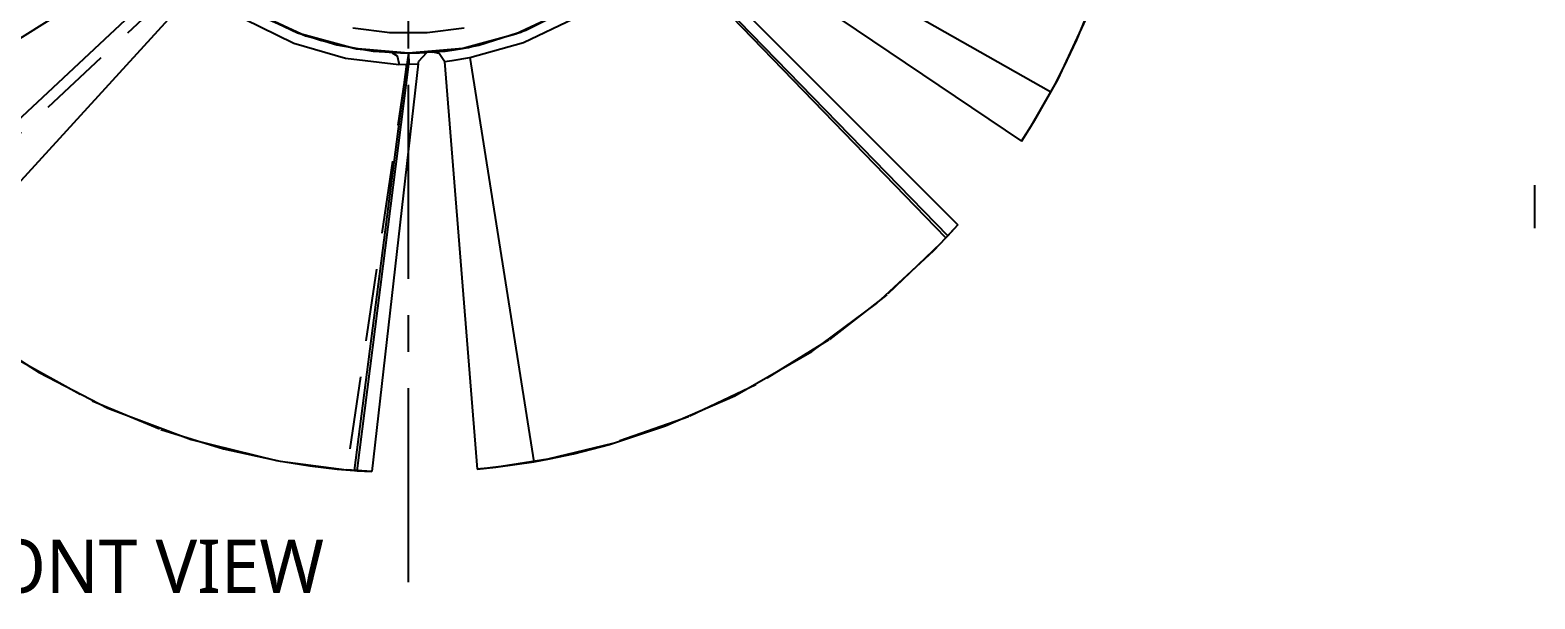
# Model space of a CAD drawing. Header units: metres. Extents: x 6 to 410, y 10 to 287.
# Drawn here: x 44.6 to 106.6, y 104.8 to 128.2 of the extents above; entities that cross this region are included whole.
import ezdxf

# ---------------------------------------------------------------- set-up
doc = ezdxf.new("R2010")
doc.units = ezdxf.units.M
doc.linetypes.add('CENTER2', pattern=[12.5, 8, -1.5, 1.5, -1.5])
doc.linetypes.add('DASHED', pattern=[4.5, 3, -1.5])
for name, color, linetype in [('HIDDEN', 9, 'DASHED'), ('TEXT', 7, 'Continuous'), ('VISIBLE', 3, 'Continuous')]:
    doc.layers.add(name, color=color, linetype=linetype)
doc.styles.add('CHINESE', font='msjh.ttc')

msp = doc.modelspace()

# ---------------------------------------------------------------- linework, layer by layer
at = {"layer": 'CENTER2', "color": 3, "linetype": 'CENTER2'}
msp.add_line((60.198029435392485, 105.44748159877946), (60.198029435392485, 174.88152086007682), dxfattribs=at)
at = {"layer": 'HIDDEN'}
for p, q in [((38.75909792665045, 118.89187653772727), (51.42204815210978, 130.70301159569408)), ((60.19802103841464, 127.25958257026409), (57.6495431939758, 110.07036513130438))]:
    msp.add_line(p, q, dxfattribs=at)
for points in [[(90.10476315713595, 144.3765500098216), (90.37742544460639, 141.32911770916877), (90.34190767452245, 138.29446761612255), (89.91599960458149, 134.78115353371018), (89.21437639807812, 131.7856326686358), (88.1292235412945, 128.67543276401858), (86.9549099434835, 126.15656613039475), (86.0032165574427, 124.4722974115478)], [(63.10836814293928, 127.59202798153362), (65.04429523609727, 128.20411399695996), (66.86025779967244, 129.1122676007062), (68.51130347165278, 130.2940083461062), (69.9565622450053, 131.72008340666625), (71.16025816438605, 133.3551917009299)], [(62.67525398720942, 127.49958926603637), (64.82744985605771, 128.1185029977819), (66.91467346274865, 129.14528825148648), (68.77551414609147, 130.52274640928266), (70.28750402944024, 132.11841722894)], [(51.84070713315591, 130.33127660168205), (53.6907430787777, 129.0203538503994), (55.62639650573143, 128.09645933044885), (57.24596349182138, 127.60176023244392), (58.74392971199674, 127.34175761355178), (60.19802103841464, 127.25958257026409)], [(52.18304231715345, 130.0502965421514), (53.981771144161684, 128.85542134561916), (55.95455937604026, 127.97720797714895), (58.046167618045814, 127.44024700056607), (60.198029435392485, 127.25957368365445)], [(56.57041636005413, 127.77993105774665), (55.54260484317751, 128.128547722212)], [(62.49556848602797, 128.293195235974), (60.96803930565023, 128.09745202595172), (59.42801956513542, 128.09745202595167), (57.900490384757674, 128.29319523597385)], [(59.87447600148036, 127.2636304007952), (59.53266538005535, 127.27673782229022)], [(60.19719811055431, 127.25957370749603), (60.07108675347368, 127.26019805113862)], [(60.19802103841464, 127.25958257026409), (60.649739832808145, 127.26748205323332)], [(60.198029435392485, 127.25957368365445), (61.70914385569148, 127.34835172302674)], [(60.60288823203531, 127.26592594607634), (60.28528834191992, 127.25986864242311)], [(60.649739832808145, 127.26748205323332), (60.95500136689367, 127.28179388752409)], [(61.20232336285586, 127.29871137119983), (62.12357036014544, 127.40402629268446)], [(61.60977126883753, 127.33702526387877), (61.60121128965109, 127.33608606443025)], [(62.453054965604366, 127.45812429415157), (61.60977126883753, 127.33702526387877)], [(61.70914385553294, 127.34835172437134), (62.08417610835285, 127.39960150096879)], [(62.08775214174974, 127.39868100063114), (61.70914385553294, 127.34835172437134)], [(62.08417610835285, 127.39960150096879), (62.42223805799912, 127.45617861857252)], [(62.08417610835285, 127.39960150096879), (62.08775214174974, 127.39868100063114)], [(62.67163665867065, 127.49885951212603), (62.08775214174974, 127.39868100063114)], [(62.12357036014544, 127.40402629268446), (62.67525398720942, 127.49958926603637)], [(62.42223805799912, 127.45617861857252), (62.67432830149676, 127.50172201893866)], [(63.10836811506943, 127.59202797507832), (62.67163665867065, 127.49885951212603)], [(62.67432830149676, 127.50172201893866), (63.10836814415249, 127.59202798181038)], [(86.0032165574427, 124.4722974115478), (85.70791706905753, 123.9966904943292)], [(85.70791706905753, 123.9966904943292), (85.47246268849645, 123.63103803096759)], [(82.84534642188012, 120.18323200645345), (82.13768580973712, 119.40864518231561)], [(82.13768580973712, 119.40864518231561), (79.92503540586429, 117.2953639666241), (77.5303102029338, 115.43107867821003), (74.51791303085687, 113.57347558159938), (71.75124438581923, 112.25973072774958), (68.6301639855302, 111.16363786316201), (65.94645721449476, 110.51473743022174), (64.01864215548773, 110.20526455628159)], [(39.15707188962709, 118.4981509684803), (41.22638895825572, 116.66493305021108), (44.035103557206895, 114.65149405073484), (47.165404036412646, 112.91936293368455), (49.99148505950715, 111.73956308143406), (52.5698252655274, 110.94184764061575), (54.906827293112556, 110.42973984251846), (57.64954319397555, 110.07036513130446)], [(58.69639970359053, 110.00000000000013), (57.64954319397555, 110.07036513130446)], [(63.46268153551534, 110.13960291693589), (63.02999944085687, 110.0957089546624)], [(64.01864215548773, 110.20526455628159), (63.46268153551534, 110.13960291693589)]]:
    msp.add_lwpolyline(points, dxfattribs=at)
at = {"layer": 'VISIBLE'}
for p, q in [((72.00341313944615, 133.99163625627395), (86.68961393876296, 125.66039969372362)), ((71.48549108453884, 133.07180286906274), (85.47246268849747, 123.63103803096911)), ((82.35897363394503, 119.64511055430141), (70.60463951392512, 131.79071292570774)), ((70.64720971328882, 131.85094836002662), (82.436354891521, 119.72899976847091)), ((70.88555841830363, 132.15361358454828), (82.84534642188055, 120.18323200645382)), ((50.009791457190914, 131.52752238657288), (35.67822801868428, 122.53125351616035)), ((50.77146379412713, 130.73831320347165), (38.455005879852756, 119.2027919916237)), ((51.552997698169705, 130.02860405760475), (40.16015749396483, 117.56723378926857)), ((57.97244723670446, 110.04474649494429), (60.13955367960614, 126.80731429442493)), ((58.08627990080046, 110.03655154201192), (60.21318774753293, 126.81158767322765)), ((60.59842537045972, 126.81394744835194), (58.6963997035905, 110)), ((61.69035211961305, 126.91738329741817), (63.02999944085708, 110.09570895466243)), ((62.73131823742827, 127.08574319241487), (65.36977197690572, 110.40874283501067)), ((106.64414083843877, 120.04708216318777), (106.64414083843877, 121.81453103384823))]:
    msp.add_line(p, q, dxfattribs=at)
for points in [[(60.198029435392485, 127.25957368365445), (57.95711228414511, 127.4556285302894), (55.7842842665796, 128.03783604288782), (53.74556566250564, 128.98850614079055), (51.902901905066635, 130.27875319413516), (50.31228140009951, 131.86937369910228), (49.02203434675489, 133.7120374565413), (48.071364248852134, 135.75075606061526), (47.48915673625375, 137.92358407818077), (47.29310188961879, 140.16450122942814), (47.48915673625375, 142.4054183806755), (48.071364248852134, 144.57824639824105), (49.02203434675489, 146.616965002315), (50.31228140009951, 148.459628759754), (51.90290190506663, 150.05024926472112), (53.745565662505626, 151.34049631806573), (55.78428426657959, 152.2911664159685), (57.9571122841451, 152.87337392856688), (60.19802943539247, 153.06942877520186)], [(60.198029435392485, 153.06942877520186), (62.43894658663986, 152.87337392856688), (64.61177460420538, 152.2911664159685), (66.65049320827933, 151.34049631806573), (68.49315696571833, 150.05024926472112), (70.08377747068546, 148.459628759754), (71.37402452403008, 146.616965002315), (72.32469462193284, 144.57824639824105), (72.90690213453124, 142.4054183806755), (73.10295698116619, 140.16450122942814), (72.90690213453124, 137.92358407818077), (72.32469462193284, 135.75075606061526), (71.37402452403008, 133.7120374565413), (70.08377747068546, 131.86937369910228), (68.49315696571834, 130.27875319413516), (66.65049320827934, 128.98850614079055), (64.61177460420538, 128.03783604288782), (62.43894658663987, 127.4556285302894), (60.198029435392506, 127.25957368365445)], [(86.68961393876242, 125.66039969372271), (86.84622841739326, 125.95090433110039), (87.23618842524266, 126.70750285427587), (87.75971164246914, 127.81514824575876), (88.5348606811454, 129.71572900503222), (89.39372552990687, 132.43374836125005), (90.0837278005724, 135.8055157716455), (90.37149154374146, 138.85325403670987), (90.15748829733971, 143.9833509756914)], [(62.73131823742827, 127.08574319241487), (64.94999679111748, 127.70443898205173), (67.01841537590334, 128.68375212250507), (68.83323556414982, 129.95867277446266), (70.40521840222956, 131.5237177951017)], [(55.54260484317751, 128.128547722212), (53.48124149071316, 129.1453289951765), (51.669775448869515, 130.4791494596387)], [(51.552997698169705, 130.02860405760475), (53.419728857524476, 128.68018269426534), (55.47544300253235, 127.67357889063044), (57.603755691493795, 127.0497769123109), (59.80647057396666, 126.79675135712098)], [(66.70550678030557, 129.02044929276204), (64.62531620097195, 128.04276336305705), (62.453054965604366, 127.45812429415157)], [(62.49556848602797, 128.293195235974), (60.96803930565023, 128.09745202595172), (59.42801956513542, 128.09745202595167), (57.900490384757674, 128.29319523597385)], [(59.53266538005535, 127.27673782229022), (58.07548312812902, 127.43528038040387), (56.57041636005413, 127.77993105774665)], [(59.53266538005535, 127.27673782229022), (59.73198004548978, 127.14721268279624), (59.80947682416738, 126.84356679193885)], [(60.07108675347368, 127.26019805113862), (59.87447600148036, 127.2636304007952)], [(60.28528834191992, 127.25986864242311), (60.19719811055431, 127.25957370749603)], [(60.19719811055431, 127.25957370749603), (60.21321251958747, 126.82579637167363)], [(60.95500136689367, 127.28179388752409), (60.60288823203531, 127.26592594607634)], [(60.623770064234044, 126.93544938621974), (60.95500136689367, 127.28179388752409)], [(61.60121128965109, 127.33608606443025), (61.20232336285586, 127.29871137119983)], [(61.69035211961305, 126.91738329741817), (61.46563906196371, 127.24738371512015), (61.20232336285586, 127.29871137119983)], [(59.80947682416738, 126.84356679193885), (59.80647057396666, 126.79675135712098)], [(59.80647057396666, 126.79675135712098), (60.13955367960632, 126.80731429442498)], [(60.13955367960632, 126.80731429442498), (60.21318774753292, 126.81158767322763)], [(60.21321251958747, 126.82579637167363), (60.21318774753292, 126.81158767322763)], [(60.21318774753292, 126.81158767322763), (60.59842537045972, 126.81394744835194)], [(60.59842537045972, 126.81394744835194), (60.623770064234044, 126.93544938621974)], [(61.69035211961305, 126.91738329741817), (62.005441561088496, 126.95555434530229)], [(62.005441561088496, 126.95555434530229), (62.73131823742827, 127.08574319241487)], [(85.88651784675635, 124.28193216142505), (86.68961393876242, 125.66039969372271)], [(85.47246268849645, 123.63103803096759), (85.88651784675635, 124.28193216142505)], [(82.43635489152118, 119.728999768471), (82.84534642188012, 120.18323200645345)], [(81.86314414590811, 119.12226766768302), (82.35897363394503, 119.64511055430141)], [(82.35897363394503, 119.64511055430141), (82.43635489152118, 119.728999768471)], [(65.3697719769061, 110.40874283501073), (66.01910968220817, 110.5289166962767), (67.00380498722882, 110.73943927689453), (68.4831212408174, 111.12125567763722), (70.79544435870959, 111.88292117862642), (73.6621906594241, 113.12991324135794), (76.83248735321516, 114.95613663770916), (79.49690172632842, 116.93318856793547), (81.86314414590811, 119.12226766768302)], [(40.160157493964554, 117.56723378926885), (42.822715112888204, 115.46123611364196), (44.96869877630076, 114.08346520837983), (47.81008027652888, 112.62013183135541), (51.23870847870255, 111.32201224483775), (54.76604996615636, 110.45506511422198), (56.12790936050444, 110.23816816423484), (57.254527695918796, 110.10641436094588)], [(57.254527695918796, 110.10641436094588), (57.97244723670446, 110.04474649494429)], [(57.97244723670446, 110.04474649494429), (58.08627990080046, 110.03655154201192)], [(58.08627990080046, 110.03655154201192), (58.69639970359053, 110.00000000000013)], [(63.02999944085687, 110.0957089546624), (63.797044997468426, 110.17784092194981)], [(63.797044997468426, 110.17784092194981), (65.3697719769061, 110.40874283501073)]]:
    msp.add_lwpolyline(points, dxfattribs=at)

# ---------------------------------------------------------------- texts
at = {"layer": 'TEXT', "style": 'CHINESE'}
msp.add_text('前視圖 FRONT VIEW', height=2.2, dxfattribs=at).set_placement((30, 105))

doc.saveas('drawing.dxf')
